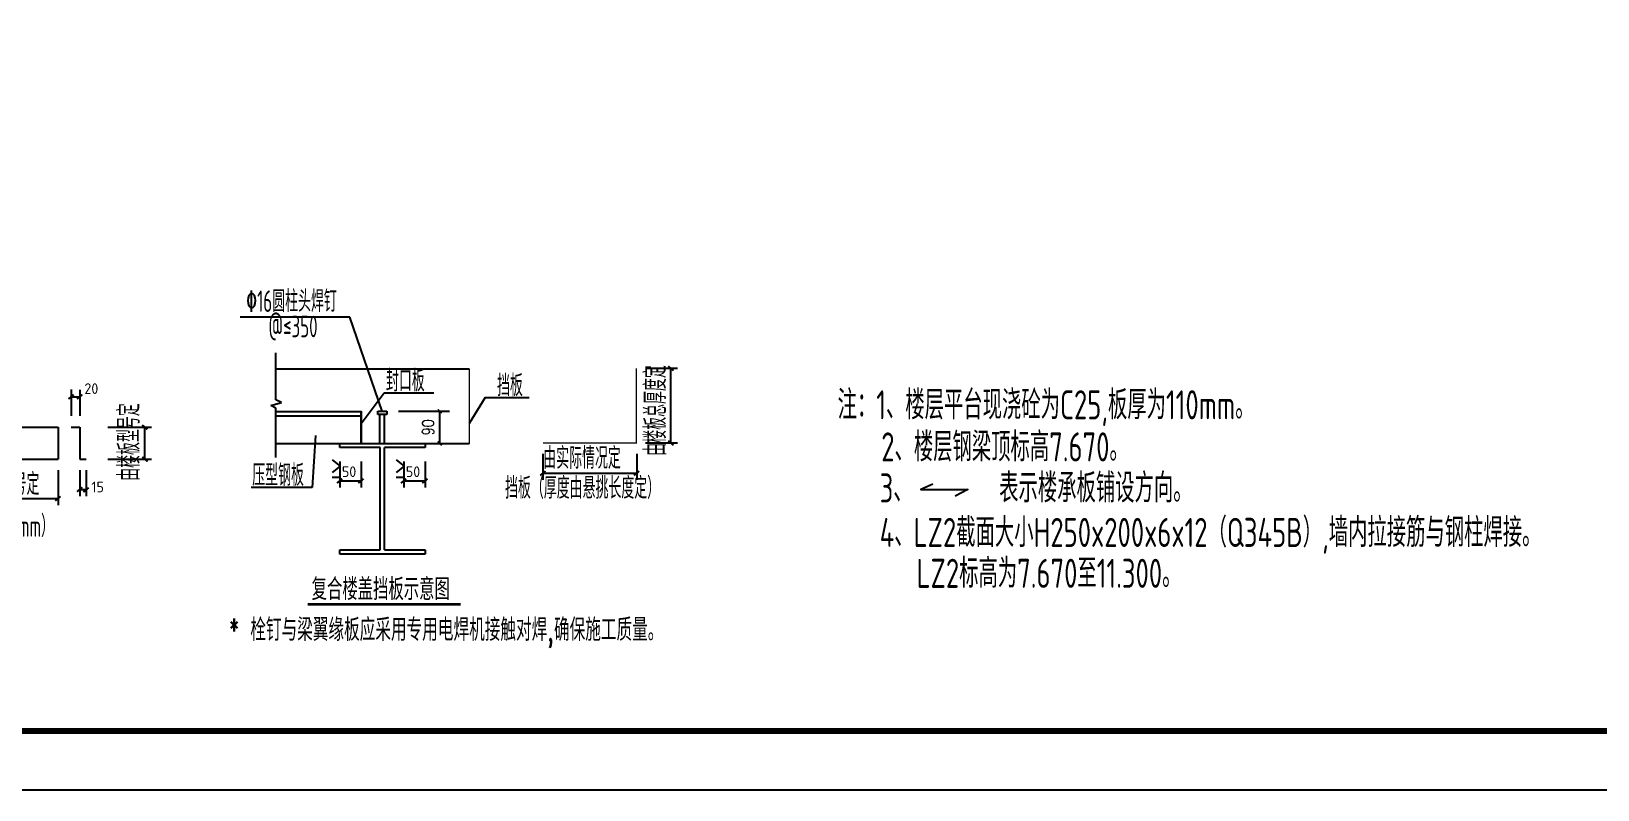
# Model space of a CAD drawing. Extents: x 19118 to 566552, y -1188739 to 92943.
# Drawn here: x 123848 to 163848, y -392184 to -372812 of the extents above; entities that cross this region are included whole.
import ezdxf

# ---------------------------------------------------------------- set-up
doc = ezdxf.new("R2010")
doc.units = 0
doc.header["$LTSCALE"] = 1000
doc.header["$MEASUREMENT"] = 0
doc.layers.get('0').update_dxf_attribs({"linetype": 'CONTINUOUS'})
doc.layers.get('Defpoints').update_dxf_attribs({"linetype": 'CONTINUOUS'})
for name, color, linetype in [(' ', 2, 'CONTINUOUS'), ('510', 253, 'CONTINUOUS'), ('AXIS', 3, 'CONTINUOUS'), ('DIM', 3, 'CONTINUOUS'), ('JZSM', 7, 'CONTINUOUS'), ('PUB_DIM', 3, 'CONTINUOUS'), ('PUB_TEXT', 7, 'CONTINUOUS'), ('PUB_TITLE', 4, 'CONTINUOUS'), ('墙线', 7, 'CONTINUOUS'), ('实线', 4, 'CONTINUOUS'), ('窗线', 124, 'CONTINUOUS')]:
    doc.layers.add(name, color=color, linetype=linetype)
doc.styles.add('-宋体', font='SimSun.ttf')
doc.styles.add('DIM_FONT', font='SIMPLEX.shx', dxfattribs={"width": 0.8})
doc.styles.add('MY-1', font='romans', dxfattribs={"width": 0.7, "bigfont": 'hztxt'})
doc.styles.get("Standard").update_dxf_attribs({"font": 'atssdeng.shx', "bigfont": 'atssdchn.shx'})
doc.styles.add('TSSD_Dimension', font='Tssdeng.shx', dxfattribs={"width": 0.7, "bigfont": 'hztxt.shx'})
doc.styles.add('TSSD_Rein', font='atssdeng.shx', dxfattribs={"width": 0.7, "bigfont": 'atssdchn.shx'})
doc.dimstyles.new('DIMN', dxfattribs={"dimtxt": 300, "dimasz": 100, "dimexe": 250, "dimexo": 300, "dimgap": 150, "dimtad": 1, "dimdec": 0, "dimzin": 0, "dimdsep": 46, "dimtxsty": 'DIM_FONT', "dimblk": 'ARCHTICK', "dimcen": 0.09, "dimclrt": 7, "dimazin": 2, "dimtfac": 1, "dimtdec": 0, "dimtix": 1, "dimtmove": 2, "dimatfit": 3, "dimfxl": 1, "dimtolj": 1, "dimtzin": 0, "dimarcsym": 0})

# ---------------------------------------------------------------- blocks, each defined once
blk = doc.blocks.new('_ArchTick')
at = {"color": 0, "linetype": 'ByBlock', "const_width": 0.4}
blk.add_lwpolyline([(-0.5, -0.5), (0.5, 0.5)], dxfattribs=at)
blk = doc.blocks.new('*D683')
at = {"layer": 'Defpoints', "color": 0}
for p in [(132923, -382516), (134279, -382516), (132923, -383338)]:
    blk.add_point(p, dxfattribs=at)
at = {"layer": 'PUB_DIM', "color": 0, "lineweight": -2}
for p, q in [((133223, -382516), (134529, -382516)), ((134279, -383338), (134279, -382516)), ((133223, -383338), (134529, -383338))]:
    blk.add_line(p, q, dxfattribs=at)
at = {"layer": 'PUB_DIM', "color": 0, "lineweight": -2, "xscale": 100, "yscale": 100, "zscale": 100}
for p, rotation in [((134279, -382516), 90), ((134279, -383338), 270)]:
    blk.add_blockref('_ArchTick', p, dxfattribs=dict(at, rotation=rotation))
at = {"layer": 'PUB_DIM', "color": 7, "insert": (133979, -382927), "char_height": 300, "attachment_point": 5, "rotation": 90, "style": 'DIM_FONT'}
blk.add_mtext('\\A1;90', dxfattribs=at)

msp = doc.modelspace()

# ---------------------------------------------------------------- linework, layer by layer
at = {"layer": ' '}
for p, q in [((130091.8, -382224.96), (130091.8, -381022.95)), ((130091.8, -382224.96), (130091.8, -381022.95)), ((130091.8, -381431.78), (135032.74, -381431.78)), ((130091.8, -381431.78), (135032.74, -381431.78)), ((130091.8, -382441.36), (129962.56, -382372.5)), ((130235.42, -382291.96), (130091.8, -382224.96)), ((130091.8, -383701.94), (130091.8, -382441.36)), ((130091.8, -383701.94), (130091.8, -382441.36)), ((130091.8, -382520.78), (132269.8, -382520.78)), ((130091.8, -382520.78), (132269.8, -382520.78)), ((130091.8, -382629.68), (132269.8, -382629.68)), ((130091.8, -382629.68), (132269.8, -382629.68)), ((132269.8, -383337.53), (132269.8, -382520.78)), ((132269.8, -383337.53), (132269.8, -382520.78)), ((132269.8, -383337.53), (132269.8, -382520.78)), ((131103.87, -383132.69), (131021.05, -384467.25)), ((131103.87, -383132.69), (131021.05, -384467.25)), ((131725.3, -383337.53), (133903.3, -383337.53)), ((131725.3, -383337.53), (133903.3, -383337.53)), ((131725.3, -383337.53), (133903.3, -383337.53))]:
    msp.add_line(p, q, dxfattribs=at)
at = {"layer": ' ', "color": 4}
for p, q in [((130091.8, -382520.78), (132269.8, -382520.78)), ((130091.8, -382629.68), (132269.8, -382629.68)), ((121521.92, -382922.69), (124530.17, -382922.69)), ((121521.92, -382922.69), (124530.17, -382922.69)), ((121521.92, -382922.69), (124530.17, -382922.69)), ((124530.17, -382922.69), (124530.17, -383739.44)), ((124530.17, -382922.69), (124530.17, -383739.44)), ((124530.17, -382922.69), (124530.17, -383739.44)), ((124867.82, -382922.69), (125085.62, -382922.69)), ((124867.82, -382922.69), (125085.62, -382922.69)), ((124867.82, -382922.69), (125085.62, -382922.69)), ((125085.62, -382922.69), (125085.62, -383739.44)), ((125085.62, -382922.69), (125085.62, -383739.44)), ((125085.62, -382922.69), (125085.62, -383739.44)), ((130091.8, -383337.53), (135032.74, -383337.53)), ((130091.8, -383337.53), (135032.74, -383337.53)), ((130091.8, -383337.53), (135032.74, -383337.53)), ((131725.3, -383446.43), (131725.3, -383337.53)), ((131725.3, -383446.43), (131725.3, -383337.53)), ((131725.3, -383446.43), (131725.3, -383337.53)), ((132759.85, -383446.43), (131725.3, -383446.43)), ((132759.85, -383446.43), (131725.3, -383446.43)), ((132759.85, -383446.43), (131725.3, -383446.43)), ((132759.85, -386060.03), (132759.85, -383446.43)), ((132759.85, -386060.03), (132759.85, -383446.43)), ((132759.85, -386060.03), (132759.85, -383446.43)), ((133903.3, -383446.43), (132868.75, -383446.43)), ((133903.3, -383446.43), (132868.75, -383446.43)), ((133903.3, -383446.43), (132868.75, -383446.43)), ((132868.75, -386060.03), (132868.75, -383446.43)), ((132868.75, -386060.03), (132868.75, -383446.43)), ((132868.75, -386060.03), (132868.75, -383446.43)), ((133903.3, -383337.53), (133903.3, -383446.43)), ((133903.3, -383337.53), (133903.3, -383446.43)), ((133903.3, -383337.53), (133903.3, -383446.43)), ((121521.92, -383739.44), (124530.17, -383739.44)), ((121521.92, -383739.44), (124530.17, -383739.44)), ((121521.92, -383739.44), (124530.17, -383739.44)), ((125085.62, -383739.44), (125248.97, -383739.44)), ((125085.62, -383739.44), (125248.97, -383739.44)), ((125085.62, -383739.44), (125248.97, -383739.44)), ((131725.3, -386060.03), (132759.85, -386060.03)), ((131725.3, -386168.93), (131725.3, -386060.03)), ((131725.3, -386060.03), (132759.85, -386060.03)), ((131725.3, -386168.93), (131725.3, -386060.03)), ((131725.3, -386060.03), (132759.85, -386060.03)), ((131725.3, -386168.93), (131725.3, -386060.03)), ((133903.3, -386168.93), (131725.3, -386168.93)), ((133903.3, -386168.93), (131725.3, -386168.93)), ((133903.3, -386168.93), (131725.3, -386168.93)), ((132868.75, -386060.03), (133903.3, -386060.03)), ((132868.75, -386060.03), (133903.3, -386060.03)), ((132868.75, -386060.03), (133903.3, -386060.03)), ((133903.3, -386060.03), (133903.3, -386168.93)), ((133903.3, -386060.03), (133903.3, -386168.93)), ((133903.3, -386060.03), (133903.3, -386168.93))]:
    msp.add_line(p, q, dxfattribs=at)
at = {"layer": ' ', "color": 6, "const_width": 32.67}
for points in [[(133358.8, -383337.53), (135032.74, -383337.53), (135032.74, -381431.78), (135032.74, -383337.53), (135032.74, -381431.78)], [(139299.44, -381419.46), (139299.44, -383325.21), (136913.63, -383325.21)]]:
    msp.add_lwpolyline(points, dxfattribs=at)
for points in [[(139299.44, -381419.46), (139299.44, -383325.21), (136913.63, -383325.21), (139299.44, -383325.21)], [(132388.15, -383337.53), (132269.8, -383337.53), (132269.8, -382520.78), (132077.08, -382520.78), (132269.8, -382520.78), (132269.8, -383337.53)]]:
    msp.add_lwpolyline(points, close=True, dxfattribs=at)
at = {"layer": ' ', "color": 4}
msp.add_lwpolyline([(132077.08, -382520.78), (132269.8, -382520.78), (132269.8, -383337.53), (132388.15, -383337.53)], dxfattribs=at)
at = {"color": 7}
for p, q in [((131982.93, -380111.92, 0), (129177.49, -380111.92, 0)), ((131725.3, -383800.16), (131725.3, -384468.74)), ((131725.3, -383800.16), (131725.3, -384468.74)), ((131725.3, -383800.16), (131725.3, -384468.74)), ((132269.8, -383804.31), (132269.8, -384468.74)), ((132269.8, -383804.31), (132269.8, -384468.74)), ((132269.8, -383804.31), (132269.8, -384468.74)), ((133358.8, -383800.16), (133358.8, -384468.74)), ((133358.8, -383800.16), (133358.8, -384468.74)), ((133358.8, -383800.16), (133358.8, -384468.74)), ((133903.3, -383804.31), (133903.3, -384468.74)), ((133903.3, -383804.31), (133903.3, -384468.74)), ((133903.3, -383804.31), (133903.3, -384468.74))]:
    msp.add_line(p, q, dxfattribs=at)
msp.add_line((132811.5, -382516.21), (131982.93, -380111.92, 0))
at = {"color": 3}
for p, q in [((130091.8, -382224.96), (130091.8, -381022.95)), ((139533.91, -381419.46), (140351.73, -381419.46)), ((139533.91, -381419.46), (140351.73, -381419.46)), ((139533.91, -381419.46), (140351.73, -381419.46)), ((140177.29, -383325.21), (140177.29, -381419.46)), ((140177.29, -383325.21), (140177.29, -381419.46)), ((140177.29, -383325.21), (140177.29, -381419.46)), ((140188.69, -381419.46), (140322.51, -381419.46)), ((140188.69, -381419.46), (140322.51, -381419.46)), ((140188.69, -381419.46), (140322.51, -381419.46)), ((124867.82, -381961.78), (124867.82, -382630.36)), ((124867.82, -381961.78), (124867.82, -382630.36)), ((124867.82, -381961.78), (124867.82, -382630.36)), ((125085.62, -381965.93), (125085.62, -382630.36)), ((125085.62, -381965.93), (125085.62, -382630.36)), ((125085.62, -381965.93), (125085.62, -382630.36)), ((124867.82, -382145.1), (125085.62, -382145.1)), ((124867.82, -382145.1), (125085.62, -382145.1)), ((124867.82, -382145.1), (125085.62, -382145.1)), ((124867.82, -382156.5), (124867.82, -382290.32)), ((124867.82, -382156.5), (124867.82, -382290.32)), ((124867.82, -382156.5), (124867.82, -382290.32)), ((129962.56, -382372.5), (130235.42, -382291.96)), ((129962.56, -382372.5), (130235.42, -382291.96)), ((129962.56, -382372.5), (130235.42, -382291.96)), ((130091.8, -382441.36), (129962.56, -382372.5)), ((130091.8, -382441.36), (129962.56, -382372.5)), ((130235.42, -382291.96), (130091.8, -382224.96)), ((130235.42, -382291.96), (130091.8, -382224.96)), ((130091.8, -383701.94), (130091.8, -382441.36)), ((125803.5, -382922.69), (126920.39, -382922.69)), ((125803.5, -382922.69), (126920.39, -382922.69)), ((125803.5, -382922.69), (126920.39, -382922.69)), ((126745.95, -383750.83), (126745.95, -382922.69)), ((126745.95, -383750.83), (126745.95, -382922.69)), ((126745.95, -383750.83), (126745.95, -382922.69)), ((126757.35, -382922.69), (126891.18, -382922.69)), ((126757.35, -382922.69), (126891.18, -382922.69)), ((126757.35, -382922.69), (126891.18, -382922.69)), ((139529.75, -383325.21), (140351.73, -383325.21)), ((139529.75, -383325.21), (140351.73, -383325.21)), ((139529.75, -383325.21), (140351.73, -383325.21)), ((140188.69, -383325.21), (140322.51, -383325.21)), ((140188.69, -383325.21), (140322.51, -383325.21)), ((140188.69, -383325.21), (140322.51, -383325.21)), ((125799.35, -383739.44), (126920.39, -383739.44)), ((125799.35, -383739.44), (126920.39, -383739.44)), ((125799.35, -383739.44), (126920.39, -383739.44)), ((126757.35, -383739.44), (126891.18, -383739.44)), ((126757.35, -383739.44), (126891.18, -383739.44)), ((126757.35, -383739.44), (126891.18, -383739.44)), ((136913.63, -383604.21), (136913.63, -384272.8)), ((136913.63, -383604.21), (136913.63, -384272.8)), ((136913.63, -383604.21), (136913.63, -384272.8)), ((139309.02, -383608.36), (139309.02, -384272.8)), ((139309.02, -383608.36), (139309.02, -384272.8)), ((139309.02, -383608.36), (139309.02, -384272.8)), ((124530.17, -384022.59), (124530.17, -384919.56)), ((124530.17, -384022.59), (124530.17, -384919.56)), ((124530.17, -384022.59), (124530.17, -384919.56)), ((125085.62, -384018.43), (125085.62, -384687.02)), ((125085.62, -384018.43), (125085.62, -384687.02)), ((125085.62, -384018.43), (125085.62, -384687.02)), ((125248.97, -384022.59), (125248.97, -384687.02)), ((125248.97, -384022.59), (125248.97, -384687.02)), ((125248.97, -384022.59), (125248.97, -384687.02)), ((131725.3, -384294.3), (132269.8, -384294.3)), ((131725.3, -384294.3), (132269.8, -384294.3)), ((131725.3, -384294.3), (132269.8, -384294.3)), ((131725.3, -384305.7), (131725.3, -384439.53)), ((131725.3, -384305.7), (131725.3, -384439.53)), ((131725.3, -384305.7), (131725.3, -384439.53)), ((132269.8, -384305.7), (132269.8, -384439.53)), ((132269.8, -384305.7), (132269.8, -384439.53)), ((132269.8, -384305.7), (132269.8, -384439.53)), ((133358.8, -384294.3), (133903.3, -384294.3)), ((133358.8, -384294.3), (133903.3, -384294.3)), ((133358.8, -384294.3), (133903.3, -384294.3)), ((133358.8, -384305.7), (133358.8, -384439.53)), ((133358.8, -384305.7), (133358.8, -384439.53)), ((133358.8, -384305.7), (133358.8, -384439.53)), ((133903.3, -384305.7), (133903.3, -384439.53)), ((133903.3, -384305.7), (133903.3, -384439.53)), ((133903.3, -384305.7), (133903.3, -384439.53)), ((136913.63, -384098.35), (139309.02, -384098.35)), ((136913.63, -384098.35), (139309.02, -384098.35)), ((136913.63, -384098.35), (139309.02, -384098.35)), ((136913.63, -384109.75), (136913.63, -384243.58)), ((136913.63, -384109.75), (136913.63, -384243.58)), ((136913.63, -384109.75), (136913.63, -384243.58)), ((121517.22, -384745.12), (124530.17, -384745.12)), ((121517.22, -384745.12), (124530.17, -384745.12)), ((121517.22, -384745.12), (124530.17, -384745.12)), ((124530.17, -384756.52), (124530.17, -384890.34)), ((124530.17, -384756.52), (124530.17, -384890.34)), ((124530.17, -384756.52), (124530.17, -384890.34)), ((125085.62, -384512.58), (125262.55, -384512.58)), ((125085.62, -384512.58), (125262.55, -384512.58)), ((125085.62, -384512.58), (125262.55, -384512.58)), ((125085.62, -384523.97), (125085.62, -384657.8)), ((125085.62, -384523.97), (125085.62, -384657.8)), ((125085.62, -384523.97), (125085.62, -384657.8)), ((125248.97, -384523.97), (125248.97, -384657.8)), ((125248.97, -384523.97), (125248.97, -384657.8)), ((125248.97, -384523.97), (125248.97, -384657.8))]:
    msp.add_line(p, q, dxfattribs=at)
at = {"color": 3, "const_width": 49}
for points in [[(140112.73, -381365.26), (140248.73, -381479.45)], [(124932.38, -382090.9), (124796.38, -382205.08)], [(125150.18, -382090.9), (125014.18, -382205.08)], [(140112.73, -383271.01), (140248.73, -383385.2)], [(126681.39, -383685.23), (126817.4, -383799.42)], [(131789.86, -384240.1), (131653.85, -384354.29)], [(132334.36, -384240.1), (132198.35, -384354.29)], [(133423.36, -384240.1), (133287.35, -384354.29)], [(133967.86, -384240.1), (133831.85, -384354.29)], [(136978.19, -384044.15), (136842.18, -384158.34)], [(139373.57, -384044.15), (139237.57, -384158.34)], [(124594.73, -384690.92), (124458.73, -384805.1)], [(125150.18, -384458.37), (125014.18, -384572.56)], [(125313.53, -384469.77), (125177.53, -384583.96)]]:
    msp.add_lwpolyline(points, dxfattribs=at)
at = {"color": 3, "const_width": 49, "elevation": 0}
msp.add_lwpolyline([(126678.83, -382867.45), (126814.84, -382981.64)], dxfattribs=at)
at = {"layer": 'DIM', "color": 7, "linetype": 'Continuous'}
for p, q in [((130091.8, -381431.78), (135032.74, -381431.78)), ((131103.87, -383132.69), (131021.05, -384467.25))]:
    msp.add_line(p, q, dxfattribs=at)
at = {"layer": 'DIM', "color": 2, "linetype": 'Continuous'}
for p, q in [((132699.98, -382602.5), (132699.98, -382516.21)), ((132699.98, -382516.21), (132923.02, -382516.21)), ((132923.02, -382602.5), (132699.98, -382602.5)), ((132750.34, -383337.53), (132750.34, -382602.5)), ((132865.46, -383336.02), (132865.46, -382602.5)), ((132923.02, -382516.21), (132923.02, -382602.5))]:
    msp.add_line(p, q, dxfattribs=at)
at = {"layer": 'PUB_TEXT', "color": 4}
for p, q in [((132269.8, -382830.4), (132857.64, -382042.6)), ((132269.8, -382830.4), (132857.64, -382042.6)), ((132269.8, -382830.4), (132857.64, -382042.6)), ((132857.64, -382042.6), (134123.69, -382042.6)), ((135442.31, -382163.55), (135032.74, -382827.44)), ((135442.31, -382163.55), (136557.8, -382163.55)), ((135694.6, -382163.55), (136557.8, -382163.55)), ((135694.6, -382163.55), (136557.8, -382163.55)), ((131021.05, -384467.25), (129465.2, -384467.25)), ((131021.05, -384467.25), (129465.2, -384467.25)), ((131021.05, -384467.25), (129465.2, -384467.25))]:
    msp.add_line(p, q, dxfattribs=at)
at = {"layer": 'PUB_TITLE'}
msp.add_lwpolyline([(77811.65, -392183.6), (235461.65, -392183.6), (235461.65, -303083.6), (77811.65, -303083.6)], close=True, dxfattribs=at)
at = {"layer": 'PUB_TITLE', "const_width": 150}
msp.add_lwpolyline([(81561.65, -390683.6), (233961.65, -390683.6), (233961.65, -304583.6), (81561.65, -304583.6)], close=True, dxfattribs=at)
at = {"layer": '墙线', "color": 7, "const_width": 66.83, "elevation": 0}
msp.add_lwpolyline([(134815, -387446.48), (130903.08, -387446.48)], dxfattribs=at)
at = {"layer": '实线'}
msp.add_lwpolyline([(146872.09, -384379.16), (146562.5, -384518.17), (147764.35, -384518.17), (147441.58, -384688.28)], dxfattribs=at)

# ---------------------------------------------------------------- texts
at = {"color": 7, "style": 'TSSD_Dimension', "width": 0.6}
for s, p in [('%%13016圆柱头焊钉', (129332.04, -379979.78, 0)), ('@≤350', (129904.64, -380627.16, 0)), ('封口板', (132904.3, -382012.66)), ('挡板', (135741.26, -382133.6)), ('由实际情况定', (136923.32, -383988.06, 0)), ('压型钢板', (129490.79, -384424.3, 0)), ('由楼板型号定', (122076.86, -384654.56, 0)), ('挡板（厚度由悬挑长度定）', (135946.03, -384751.34, 0)), ('封口板（厚度1.2mm）', (121060.53, -385723.6, 0))]:
    msp.add_text(s, height=550, dxfattribs=at).set_placement(p)
for s, p in [('由楼板总厚度定', (140060.65, -383651.28, 0)), ('由楼板型号定', (126616.49, -384293.16, 0))]:
    msp.add_text(s, height=550, rotation=90, dxfattribs=at).set_placement(p)
at = {"color": 7}
for s, p in [('20', (125203.58, -382074.81, 0)), ('50', (131778.94, -384197.12, 0)), ('50', (133412.44, -384197.12, 0)), ('15', (125382.89, -384587.63, 0))]:
    msp.add_text(s, height=272.25, dxfattribs=at).set_placement(p)
at = {"layer": '510', "style": 'MY-1', "width": 0.7}
for p in [(131474.02, -384197.12, 0), (133107.52, -384197.12, 0)]:
    msp.add_text('≥', height=490.05, dxfattribs=at).set_placement(p)
at = {"layer": 'AXIS', "color": 0, "style": 'MY-1', "width": 0.7}
msp.add_text('* 栓钉与梁翼缘板应采用专用电焊机接触对焊,确保施工质量。', height=570.24, dxfattribs=at).set_placement((128892.73, -388383.23, 0))
at = {"layer": 'JZSM', "style": 'TSSD_Rein', "width": 0.7}
for s, p in [('注：1、楼层平台现浇砼为C25,板厚为110mm。', (144438.68, -382723.28)), ('2、楼层钢梁顶标高7.670。', (145553.6, -383799.05)), ('3、       表示楼承板铺设方向。', (145513.39, -384847.15)), ('4、LZ2截面大小H250x200x6x12（Q345B）,墙内拉接筋与钢柱焊接。', (145513.39, -385983.34)), ('LZ2标高为7.670至11.300。', (146454.6, -387027.71))]:
    msp.add_text(s, height=742.5, dxfattribs=at).set_placement(p)
at = {"layer": '窗线', "color": 0, "style": '-宋体', "width": 0.586999}
msp.add_text('复合楼盖挡板示意图', height=490.05, dxfattribs=at).set_placement((131006.42, -387287.78))

# ---------------------------------------------------------------- dimensions: what is measured, and where the dimension line sits
at = {"layer": 'PUB_DIM'}
dim = msp.add_aligned_dim(p1=(132923.02, -383337.53, 0), p2=(132923.02, -382516.21, 0), distance=-1355.99, text='90', dimstyle='DIMN', dxfattribs=at)
dim.commit()
dim.dimension.update_dxf_attribs({"geometry": '*D683', "text_midpoint": (133979.02, -382926.87, 0)})

doc.saveas('drawing.dxf')
